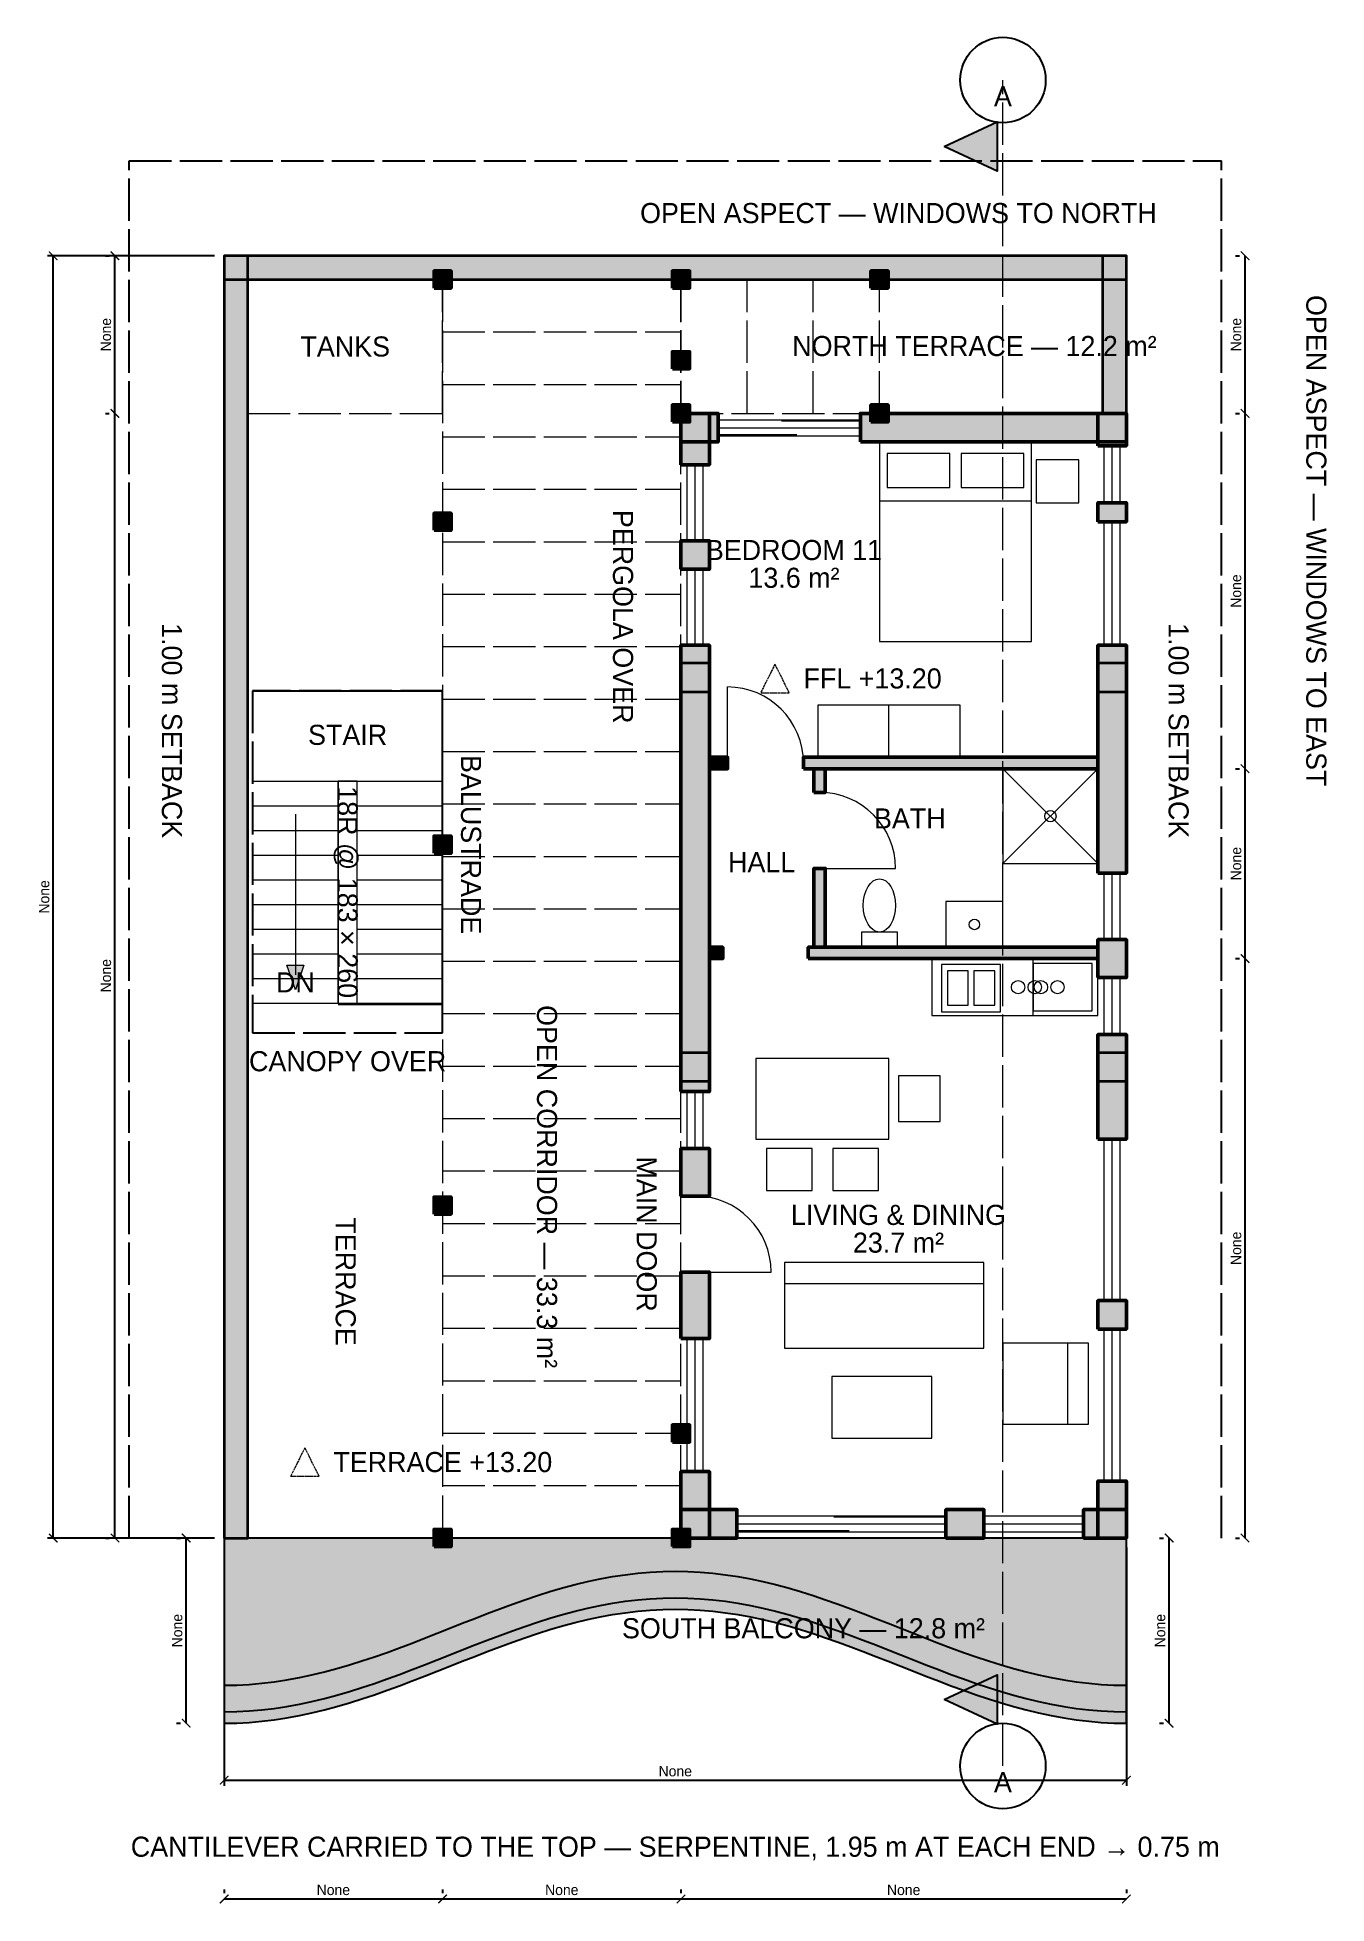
# Model space of a CAD drawing. Header units: millimetres. Extents: x 10533 to 24109, y -350 to 19300.
import ezdxf
from ezdxf.enums import TextEntityAlignment as Align

# ---------------------------------------------------------------- set-up
doc = ezdxf.new("R2010")
doc.units = ezdxf.units.MM
doc.header["$LTSCALE"] = 20
doc.linetypes.add('DASHDOT', pattern=[3.556, 2.54, -0.508, 0, -0.508])
doc.linetypes.add('DASHED', pattern=[1.524, 1.27, -0.254])
for name, color, linetype, lineweight in [('A-ANNO-DIMS', 5, 'CONTINUOUS', 13), ('A-ANNO-PATT', 8, 'CONTINUOUS', 9), ('A-ANNO-SYMB', 5, 'DASHED', 13), ('A-ANNO-TEXT', 7, 'CONTINUOUS', 13), ('A-DOOR', 3, 'CONTINUOUS', 18), ('A-EQPM', 6, 'CONTINUOUS', 13), ('A-FLOR', 7, 'CONTINUOUS', 25), ('A-FLOR-OVER', 7, 'CONTINUOUS', 25), ('A-FLOR-STRS', 2, 'CONTINUOUS', 18), ('A-FURN', 6, 'CONTINUOUS', 13), ('A-GLAZ', 4, 'CONTINUOUS', 18), ('A-WALL', 7, 'CONTINUOUS', 50), ('A-WALL-PATT', 7, 'CONTINUOUS', 9), ('A-WALL-PRHT', 9, 'CONTINUOUS', 35), ('G-ANNO-BNDY', 1, 'DASHDOT', 25), ('L-SITE', 3, 'CONTINUOUS', 18), ('S-COLS', 7, 'CONTINUOUS', 35)]:
    doc.layers.add(name, color=color, linetype=linetype, lineweight=lineweight)
doc.dimstyles.new('ARCH', dxfattribs={"dimtxt": 2.2, "dimasz": 1.8, "dimexe": 1.2, "dimexo": 2, "dimgap": 0.8, "dimtad": 1, "dimlfac": 0.001, "dimblk": 'ARCHTICK', "dimcen": 2.5, "dimazin": 3, "dimtfac": 1, "dimtmove": 0, "dimatfit": 3})

# ---------------------------------------------------------------- blocks, each defined once
blk = doc.blocks.new('_ARCHTICK')
at = {"color": 0, "linetype": 'BYBLOCK', "const_width": 0.15}
blk.add_lwpolyline([(-0.5, -0.5), (0.5, 0.5)], dxfattribs=at)

msp = doc.modelspace()

# ---------------------------------------------------------------- hatches: boundary and pattern name
at = {"layer": 'A-ANNO-PATT'}
for points in [[(20080, 18150), (20640, 18410), (20640, 17890)], [(13250, 9270), (13160, 9530), (13340, 9530)], [(12500, 3500), (12500, 1550), (12631.944, 1552.283), (12763.889, 1559.115), (12895.833, 1570.445), (13027.778, 1586.184), (13159.722, 1606.215), (13291.667, 1630.385), (13423.611, 1658.509), (13555.556, 1690.373), (13687.5, 1725.736), (13819.444, 1764.327), (13951.389, 1805.854), (14083.333, 1850), (14215.278, 1896.429), (14347.222, 1944.788), (14479.167, 1994.709), (14611.111, 2045.811), (14743.056, 2097.707), (14875, 2150), (15006.944, 2202.293), (15138.889, 2254.189), (15270.833, 2305.291), (15402.778, 2355.212), (15534.722, 2403.571), (15666.667, 2450), (15798.611, 2494.146), (15930.556, 2535.673), (16062.5, 2574.264), (16194.444, 2609.627), (16326.389, 2641.491), (16458.333, 2669.615), (16590.278, 2693.785), (16722.222, 2713.816), (16854.167, 2729.555), (16986.111, 2740.885), (17118.056, 2747.717), (17250, 2750), (17381.944, 2747.717), (17513.889, 2740.885), (17645.833, 2729.555), (17777.778, 2713.816), (17909.722, 2693.785), (18041.667, 2669.615), (18173.611, 2641.491), (18305.556, 2609.627), (18437.5, 2574.264), (18569.444, 2535.673), (18701.389, 2494.146), (18833.333, 2450), (18965.278, 2403.571), (19097.222, 2355.212), (19229.167, 2305.291), (19361.111, 2254.189), (19493.056, 2202.293), (19625, 2150), (19756.944, 2097.707), (19888.889, 2045.811), (20020.833, 1994.709), (20152.778, 1944.788), (20284.722, 1896.429), (20416.667, 1850), (20548.611, 1805.854), (20680.556, 1764.327), (20812.5, 1725.736), (20944.444, 1690.373), (21076.389, 1658.509), (21208.333, 1630.385), (21340.278, 1606.215), (21472.222, 1586.184), (21604.167, 1570.445), (21736.111, 1559.115), (21868.056, 1552.283), (22000, 1550), (22000, 3500)], [(20080, 1800), (20640, 2060), (20640, 1540)]]:
    msp.add_hatch(color=7, dxfattribs=at).paths.add_polyline_path(points)
at = {"layer": 'A-WALL-PATT'}
for points in [[(12500, 3500), (12750, 3500), (12750, 17000), (12500, 17000)], [(12500, 16750), (22000, 16750), (22000, 17000), (12500, 17000)], [(21750, 15340), (22000, 15340), (22000, 17000), (21750, 17000)], [(14710, 16660), (14890, 16660), (14890, 16840), (14710, 16840)], [(17220, 16660), (17400, 16660), (17400, 16840), (17220, 16840)], [(17220, 16660), (17400, 16660), (17400, 16840), (17220, 16840)], [(19310, 16660), (19490, 16660), (19490, 16840), (19310, 16840)], [(17220, 15810), (17400, 15810), (17400, 15990), (17220, 15990)], [(17220, 15250), (17400, 15250), (17400, 15430), (17220, 15430)], [(17310, 14800), (17610, 14800), (17610, 15340), (17310, 15340)], [(17310, 15040), (17700, 15040), (17700, 15340), (17310, 15340)], [(19200, 15040), (22000, 15040), (22000, 15340), (19200, 15340)], [(19310, 15250), (19490, 15250), (19490, 15430), (19310, 15430)], [(21700, 15000), (22000, 15000), (22000, 15340), (21700, 15340)], [(21700, 14200), (22000, 14200), (22000, 14400), (21700, 14400)], [(14710, 14110), (14890, 14110), (14890, 14290), (14710, 14290)], [(17310, 13700), (17610, 13700), (17610, 14000), (17310, 14000)], [(17310, 8200), (17610, 8200), (17610, 12900), (17310, 12900)], [(21700, 10500), (22000, 10500), (22000, 12900), (21700, 12900)], [(17610, 11600), (17800, 11600), (17800, 11720), (17610, 11720)], [(18600, 11600), (21700, 11600), (21700, 11720), (18600, 11720)], [(18710, 11350), (18830, 11350), (18830, 11600), (18710, 11600)], [(14710, 10710), (14890, 10710), (14890, 10890), (14710, 10890)], [(18710, 9720), (18830, 9720), (18830, 10550), (18710, 10550)], [(17610, 9600), (17750, 9600), (17750, 9720), (17610, 9720)], [(18650, 9600), (21700, 9600), (21700, 9720), (18650, 9720)], [(21700, 9400), (22000, 9400), (22000, 9800), (21700, 9800)], [(21700, 7700), (22000, 7700), (22000, 8800), (21700, 8800)], [(17310, 7100), (17610, 7100), (17610, 7600), (17310, 7600)], [(14710, 6910), (14890, 6910), (14890, 7090), (14710, 7090)], [(17310, 5600), (17610, 5600), (17610, 6300), (17310, 6300)], [(21700, 5700), (22000, 5700), (22000, 6000), (21700, 6000)], [(17220, 4510), (17400, 4510), (17400, 4690), (17220, 4690)], [(17310, 3500), (17610, 3500), (17610, 4200), (17310, 4200)], [(21700, 3500), (22000, 3500), (22000, 4100), (21700, 4100)], [(17310, 3500), (17900, 3500), (17900, 3800), (17310, 3800)], [(20100, 3500), (20500, 3500), (20500, 3800), (20100, 3800)], [(21550, 3500), (22000, 3500), (22000, 3800), (21550, 3800)], [(14710, 3410), (14890, 3410), (14890, 3590), (14710, 3590)], [(17220, 3410), (17400, 3410), (17400, 3590), (17220, 3590)]]:
    msp.add_hatch(color=7, dxfattribs=at).paths.add_polyline_path(points)

# ---------------------------------------------------------------- linework, layer by layer
at = {"layer": 'A-ANNO-SYMB', "linetype": 'DASHED', "ltscale": 17.5}
msp.add_line((20700, 1100), (20700, 18850), dxfattribs=at)
at = {"layer": 'A-ANNO-SYMB'}
for points in [[(18300, 12700), (18150, 12400), (18450, 12400)], [(13350, 4450), (13200, 4150), (13500, 4150)]]:
    msp.add_lwpolyline(points, close=True, dxfattribs=at)
at = {"layer": 'A-DOOR'}
for p, q in [((17800, 11660), (17800, 12460)), ((17800, 11600), (17800, 11720)), ((18600, 11600), (18600, 11720)), ((18710, 11350), (18830, 11350)), ((18710, 10550), (18830, 10550)), ((18770, 10550), (19570, 10550)), ((17750, 9600), (17750, 9720)), ((18650, 9600), (18650, 9720)), ((17310, 7100), (17610, 7100)), ((17310, 6300), (17610, 6300)), ((17460, 6300), (18260, 6300))]:
    msp.add_line(p, q, dxfattribs=at)
for centre in [(17800, 11660), (18770, 10550), (17460, 6300)]:
    msp.add_arc(centre, 800, 0, 90, dxfattribs=at)
at = {"layer": 'A-EQPM'}
for p, q in [((20700, 10600), (21700, 11600)), ((21700, 10600), (20700, 11600))]:
    msp.add_line(p, q, dxfattribs=at)
for points in [[(20700, 10600), (21700, 10600), (21700, 11600), (20700, 11600)], [(20100, 9720), (20700, 9720), (20700, 10200), (20100, 10200)], [(19210, 9720), (19590, 9720), (19590, 9880), (19210, 9880)], [(20055, 9040), (20675, 9040), (20675, 9540), (20055, 9540)], [(20115, 9110), (20335, 9110), (20335, 9470), (20115, 9470)], [(20395, 9110), (20615, 9110), (20615, 9470), (20395, 9470)]]:
    msp.add_lwpolyline(points, close=True, dxfattribs=at)
for centre, radius in [((21200, 11100), 60), ((20400, 9960), 55)]:
    msp.add_circle(centre, radius, dxfattribs=at)
msp.add_ellipse((19400, 10160), major_axis=(0, 280), ratio=0.607142857, dxfattribs=at)
at = {"layer": 'A-FLOR'}
for p, q in [((12800, 12420), (14800, 12420)), ((14800, 9120), (14800, 12420)), ((13700, 9120), (14800, 9120))]:
    msp.add_line(p, q, dxfattribs=at)
for points in [[(20080, 18150), (20640, 18410), (20640, 17890)], [(12500, 3500), (12500, 1550), (12631.944, 1552.283), (12763.889, 1559.115), (12895.833, 1570.445), (13027.778, 1586.184), (13159.722, 1606.215), (13291.667, 1630.385), (13423.611, 1658.509), (13555.556, 1690.373), (13687.5, 1725.736), (13819.444, 1764.327), (13951.389, 1805.854), (14083.333, 1850), (14215.278, 1896.429), (14347.222, 1944.788), (14479.167, 1994.709), (14611.111, 2045.811), (14743.056, 2097.707), (14875, 2150), (15006.944, 2202.293), (15138.889, 2254.189), (15270.833, 2305.291), (15402.778, 2355.212), (15534.722, 2403.571), (15666.667, 2450), (15798.611, 2494.146), (15930.556, 2535.673), (16062.5, 2574.264), (16194.444, 2609.627), (16326.389, 2641.491), (16458.333, 2669.615), (16590.278, 2693.785), (16722.222, 2713.816), (16854.167, 2729.555), (16986.111, 2740.885), (17118.056, 2747.717), (17250, 2750), (17381.944, 2747.717), (17513.889, 2740.885), (17645.833, 2729.555), (17777.778, 2713.816), (17909.722, 2693.785), (18041.667, 2669.615), (18173.611, 2641.491), (18305.556, 2609.627), (18437.5, 2574.264), (18569.444, 2535.673), (18701.389, 2494.146), (18833.333, 2450), (18965.278, 2403.571), (19097.222, 2355.212), (19229.167, 2305.291), (19361.111, 2254.189), (19493.056, 2202.293), (19625, 2150), (19756.944, 2097.707), (19888.889, 2045.811), (20020.833, 1994.709), (20152.778, 1944.788), (20284.722, 1896.429), (20416.667, 1850), (20548.611, 1805.854), (20680.556, 1764.327), (20812.5, 1725.736), (20944.444, 1690.373), (21076.389, 1658.509), (21208.333, 1630.385), (21340.278, 1606.215), (21472.222, 1586.184), (21604.167, 1570.445), (21736.111, 1559.115), (21868.056, 1552.283), (22000, 1550), (22000, 3500)], [(20080, 1800), (20640, 2060), (20640, 1540)]]:
    msp.add_lwpolyline(points, close=True, dxfattribs=at)
at = {"layer": 'A-FLOR', "linetype": 'DASHED', "ltscale": 17.5}
msp.add_lwpolyline([(12500, 1950), (12631.944, 1952.283), (12763.889, 1959.115), (12895.833, 1970.445), (13027.778, 1986.184), (13159.722, 2006.215), (13291.667, 2030.385), (13423.611, 2058.509), (13555.556, 2090.373), (13687.5, 2125.736), (13819.444, 2164.327), (13951.389, 2205.854), (14083.333, 2250), (14215.278, 2296.429), (14347.222, 2344.788), (14479.167, 2394.709), (14611.111, 2445.811), (14743.056, 2497.707), (14875, 2550), (15006.944, 2602.293), (15138.889, 2654.189), (15270.833, 2705.291), (15402.778, 2755.212), (15534.722, 2803.571), (15666.667, 2850), (15798.611, 2894.146), (15930.556, 2935.673), (16062.5, 2974.264), (16194.444, 3009.627), (16326.389, 3041.491), (16458.333, 3069.615), (16590.278, 3093.785), (16722.222, 3113.816), (16854.167, 3129.555), (16986.111, 3140.885), (17118.056, 3147.717), (17250, 3150), (17381.944, 3147.717), (17513.889, 3140.885), (17645.833, 3129.555), (17777.778, 3113.816), (17909.722, 3093.785), (18041.667, 3069.615), (18173.611, 3041.491), (18305.556, 3009.627), (18437.5, 2974.264), (18569.444, 2935.673), (18701.389, 2894.146), (18833.333, 2850), (18965.278, 2803.571), (19097.222, 2755.212), (19229.167, 2705.291), (19361.111, 2654.189), (19493.056, 2602.293), (19625, 2550), (19756.944, 2497.707), (19888.889, 2445.811), (20020.833, 2394.709), (20152.778, 2344.788), (20284.722, 2296.429), (20416.667, 2250), (20548.611, 2205.854), (20680.556, 2164.327), (20812.5, 2125.736), (20944.444, 2090.373), (21076.389, 2058.509), (21208.333, 2030.385), (21340.278, 2006.215), (21472.222, 1986.184), (21604.167, 1970.445), (21736.111, 1959.115), (21868.056, 1952.283), (22000, 1950)], dxfattribs=at)
at = {"layer": 'A-FLOR'}
for points in [[(12500, 1670), (12631.944, 1672.283), (12763.889, 1679.115), (12895.833, 1690.445), (13027.778, 1706.184), (13159.722, 1726.215), (13291.667, 1750.385), (13423.611, 1778.509), (13555.556, 1810.373), (13687.5, 1845.736), (13819.444, 1884.327), (13951.389, 1925.854), (14083.333, 1970), (14215.278, 2016.429), (14347.222, 2064.788), (14479.167, 2114.709), (14611.111, 2165.811), (14743.056, 2217.707), (14875, 2270), (15006.944, 2322.293), (15138.889, 2374.189), (15270.833, 2425.291), (15402.778, 2475.212), (15534.722, 2523.571), (15666.667, 2570), (15798.611, 2614.146), (15930.556, 2655.673), (16062.5, 2694.264), (16194.444, 2729.627), (16326.389, 2761.491), (16458.333, 2789.615), (16590.278, 2813.785), (16722.222, 2833.816), (16854.167, 2849.555), (16986.111, 2860.885), (17118.056, 2867.717), (17250, 2870), (17381.944, 2867.717), (17513.889, 2860.885), (17645.833, 2849.555), (17777.778, 2833.816), (17909.722, 2813.785), (18041.667, 2789.615), (18173.611, 2761.491), (18305.556, 2729.627), (18437.5, 2694.264), (18569.444, 2655.673), (18701.389, 2614.146), (18833.333, 2570), (18965.278, 2523.571), (19097.222, 2475.212), (19229.167, 2425.291), (19361.111, 2374.189), (19493.056, 2322.293), (19625, 2270), (19756.944, 2217.707), (19888.889, 2165.811), (20020.833, 2114.709), (20152.778, 2064.788), (20284.722, 2016.429), (20416.667, 1970), (20548.611, 1925.854), (20680.556, 1884.327), (20812.5, 1845.736), (20944.444, 1810.373), (21076.389, 1778.509), (21208.333, 1750.385), (21340.278, 1726.215), (21472.222, 1706.184), (21604.167, 1690.445), (21736.111, 1679.115), (21868.056, 1672.283), (22000, 1670)], [(12500, 1550), (12631.944, 1552.283), (12763.889, 1559.115), (12895.833, 1570.445), (13027.778, 1586.184), (13159.722, 1606.215), (13291.667, 1630.385), (13423.611, 1658.509), (13555.556, 1690.373), (13687.5, 1725.736), (13819.444, 1764.327), (13951.389, 1805.854), (14083.333, 1850), (14215.278, 1896.429), (14347.222, 1944.788), (14479.167, 1994.709), (14611.111, 2045.811), (14743.056, 2097.707), (14875, 2150), (15006.944, 2202.293), (15138.889, 2254.189), (15270.833, 2305.291), (15402.778, 2355.212), (15534.722, 2403.571), (15666.667, 2450), (15798.611, 2494.146), (15930.556, 2535.673), (16062.5, 2574.264), (16194.444, 2609.627), (16326.389, 2641.491), (16458.333, 2669.615), (16590.278, 2693.785), (16722.222, 2713.816), (16854.167, 2729.555), (16986.111, 2740.885), (17118.056, 2747.717), (17250, 2750), (17381.944, 2747.717), (17513.889, 2740.885), (17645.833, 2729.555), (17777.778, 2713.816), (17909.722, 2693.785), (18041.667, 2669.615), (18173.611, 2641.491), (18305.556, 2609.627), (18437.5, 2574.264), (18569.444, 2535.673), (18701.389, 2494.146), (18833.333, 2450), (18965.278, 2403.571), (19097.222, 2355.212), (19229.167, 2305.291), (19361.111, 2254.189), (19493.056, 2202.293), (19625, 2150), (19756.944, 2097.707), (19888.889, 2045.811), (20020.833, 1994.709), (20152.778, 1944.788), (20284.722, 1896.429), (20416.667, 1850), (20548.611, 1805.854), (20680.556, 1764.327), (20812.5, 1725.736), (20944.444, 1690.373), (21076.389, 1658.509), (21208.333, 1630.385), (21340.278, 1606.215), (21472.222, 1586.184), (21604.167, 1570.445), (21736.111, 1559.115), (21868.056, 1552.283), (22000, 1550)]]:
    msp.add_lwpolyline(points, dxfattribs=at)
for centre in [(20700, 18850), (20700, 1100)]:
    msp.add_circle(centre, 450, dxfattribs=at)
at = {"layer": 'A-FLOR-OVER', "linetype": 'DASHED', "ltscale": 17.5}
msp.add_lwpolyline([(12800, 8820), (14800, 8820), (14800, 12420), (12800, 12420)], close=True, dxfattribs=at)
at = {"layer": 'A-FLOR-STRS'}
for p, q in [((12800, 11470), (14800, 11470)), ((12800, 11470), (13700, 11470)), ((13700, 9130), (13700, 11470)), ((13900, 11470), (14800, 11470)), ((13900, 9130), (13900, 11470)), ((12800, 11210), (13700, 11210)), ((13900, 11210), (14800, 11210)), ((13250, 11120), (13250, 9430)), ((12800, 10950), (13700, 10950)), ((13900, 10950), (14800, 10950)), ((12800, 10690), (13700, 10690)), ((13900, 10690), (14800, 10690)), ((12800, 10430), (13700, 10430)), ((13900, 10430), (14800, 10430)), ((12800, 10170), (13700, 10170)), ((13900, 10170), (14800, 10170)), ((12800, 9910), (13700, 9910)), ((13900, 9910), (14800, 9910)), ((12800, 9650), (13700, 9650)), ((13900, 9650), (14800, 9650)), ((12800, 9390), (13700, 9390)), ((13900, 9390), (14800, 9390)), ((12800, 9130), (13700, 9130)), ((13900, 9130), (14800, 9130))]:
    msp.add_line(p, q, dxfattribs=at)
for points in [[(13700, 9130), (13900, 9130), (13900, 11470), (13700, 11470)], [(13250, 9270), (13160, 9530), (13340, 9530)]]:
    msp.add_lwpolyline(points, close=True, dxfattribs=at)
at = {"layer": 'A-FURN'}
for p, q in [((19400, 14420), (21000, 14420)), ((19500, 11720), (19500, 12270)), ((21020, 9000), (21020, 9600)), ((12500, 1550), (12500, 3500)), ((22000, 1550), (22000, 3500))]:
    msp.add_line(p, q, dxfattribs=at)
at = {"layer": 'A-FURN', "linetype": 'DASHED', "ltscale": 17.5}
msp.add_lwpolyline([(12750, 15340), (14800, 15340), (14800, 16750), (12750, 16750)], close=True, dxfattribs=at)
at = {"layer": 'A-FURN'}
for points in [[(19400, 12940), (21000, 12940), (21000, 15040), (19400, 15040)], [(19480, 14560), (20140, 14560), (20140, 14920), (19480, 14920)], [(20260, 14560), (20920, 14560), (20920, 14920), (20260, 14920)], [(21050, 14400), (21500, 14400), (21500, 14850), (21050, 14850)], [(18750, 11720), (20250, 11720), (20250, 12270), (18750, 12270)], [(19950, 9000), (21700, 9000), (21700, 9600), (19950, 9600)], [(21020, 9050), (21640, 9050), (21640, 9550), (21020, 9550)], [(18100, 7700), (19500, 7700), (19500, 8550), (18100, 8550)], [(19600, 7885), (20040, 7885), (20040, 8365), (19600, 8365)], [(18210, 7160), (18690, 7160), (18690, 7600), (18210, 7600)], [(18910, 7160), (19390, 7160), (19390, 7600), (18910, 7600)], [(18400, 5500), (20500, 5500), (20500, 6400), (18400, 6400)], [(18400, 6180), (20500, 6180), (20500, 6400), (18400, 6400)], [(20700, 4700), (21600, 4700), (21600, 5550), (20700, 5550)], [(21380, 4700), (21600, 4700), (21600, 5550), (21380, 5550)], [(18900, 4550), (19950, 4550), (19950, 5200), (18900, 5200)]]:
    msp.add_lwpolyline(points, close=True, dxfattribs=at)
for centre in [(20860, 9300), (21035, 9300), (21100, 9300), (21275, 9300)]:
    msp.add_circle(centre, 70, dxfattribs=at)
at = {"layer": 'A-GLAZ'}
for p, q in [((17700, 15040), (17700, 15340)), ((19200, 15040), (19200, 15340)), ((17700, 15274), (19200, 15274)), ((17700, 15190), (19200, 15190)), ((18370, 15262), (19200, 15262)), ((17700, 15118), (18530, 15118)), ((17700, 15106), (19200, 15106)), ((21700, 15000), (22000, 15000)), ((21766, 14400), (21766, 15000)), ((21850, 14400), (21850, 15000)), ((21934, 14400), (21934, 15000)), ((17310, 14800), (17610, 14800)), ((17376, 14000), (17376, 14800)), ((17460, 14000), (17460, 14800)), ((17544, 14000), (17544, 14800)), ((21700, 14400), (22000, 14400)), ((21700, 14200), (22000, 14200)), ((21766, 12900), (21766, 14200)), ((21850, 12900), (21850, 14200)), ((21934, 12900), (21934, 14200)), ((17310, 14000), (17610, 14000)), ((17310, 13700), (17610, 13700)), ((17376, 12900), (17376, 13700)), ((17460, 12900), (17460, 13700)), ((17544, 12900), (17544, 13700)), ((17310, 12900), (17610, 12900)), ((21700, 12900), (22000, 12900)), ((21700, 10500), (22000, 10500)), ((21766, 9800), (21766, 10500)), ((21850, 9800), (21850, 10500)), ((21934, 9800), (21934, 10500)), ((21700, 9800), (22000, 9800)), ((21700, 9400), (22000, 9400)), ((21766, 8800), (21766, 9400)), ((21850, 8800), (21850, 9400)), ((21934, 8800), (21934, 9400)), ((21700, 8800), (22000, 8800)), ((17310, 8200), (17610, 8200)), ((17376, 7600), (17376, 8200)), ((17460, 7600), (17460, 8200)), ((17544, 7600), (17544, 8200)), ((21700, 7700), (22000, 7700)), ((21766, 6000), (21766, 7700)), ((21850, 6000), (21850, 7700)), ((21934, 6000), (21934, 7700)), ((17310, 7600), (17610, 7600)), ((21700, 6000), (22000, 6000)), ((21700, 5700), (22000, 5700)), ((21766, 4100), (21766, 5700)), ((21850, 4100), (21850, 5700)), ((21934, 4100), (21934, 5700)), ((17310, 5600), (17610, 5600)), ((17376, 4200), (17376, 5600)), ((17460, 4200), (17460, 5600)), ((17544, 4200), (17544, 5600)), ((17310, 4200), (17610, 4200)), ((21700, 4100), (22000, 4100)), ((17900, 3500), (17900, 3800)), ((17900, 3734), (20100, 3734)), ((20100, 3500), (20100, 3800)), ((20500, 3500), (20500, 3800)), ((20500, 3734), (21550, 3734)), ((21550, 3500), (21550, 3800)), ((17900, 3650), (20100, 3650)), ((17900, 3578), (19080, 3578)), ((17900, 3566), (20100, 3566)), ((18920, 3722), (20100, 3722)), ((20500, 3650), (21550, 3650)), ((20500, 3566), (21550, 3566))]:
    msp.add_line(p, q, dxfattribs=at)
at = {"layer": 'A-WALL'}
for points in [[(14710, 16660), (14890, 16660), (14890, 16840), (14710, 16840)], [(17220, 16660), (17400, 16660), (17400, 16840), (17220, 16840)], [(17220, 16660), (17400, 16660), (17400, 16840), (17220, 16840)], [(19310, 16660), (19490, 16660), (19490, 16840), (19310, 16840)], [(17220, 15810), (17400, 15810), (17400, 15990), (17220, 15990)], [(17220, 15250), (17400, 15250), (17400, 15430), (17220, 15430)], [(17310, 14800), (17610, 14800), (17610, 15340), (17310, 15340)], [(17310, 15040), (17700, 15040), (17700, 15340), (17310, 15340)], [(19200, 15040), (22000, 15040), (22000, 15340), (19200, 15340)], [(19310, 15250), (19490, 15250), (19490, 15430), (19310, 15430)], [(21700, 15000), (22000, 15000), (22000, 15340), (21700, 15340)], [(21700, 14200), (22000, 14200), (22000, 14400), (21700, 14400)], [(14710, 14110), (14890, 14110), (14890, 14290), (14710, 14290)], [(17310, 13700), (17610, 13700), (17610, 14000), (17310, 14000)], [(17310, 8200), (17610, 8200), (17610, 12900), (17310, 12900)], [(21700, 10500), (22000, 10500), (22000, 12900), (21700, 12900)], [(17610, 11600), (17800, 11600), (17800, 11720), (17610, 11720)], [(18600, 11600), (21700, 11600), (21700, 11720), (18600, 11720)], [(18710, 11350), (18830, 11350), (18830, 11600), (18710, 11600)], [(14710, 10710), (14890, 10710), (14890, 10890), (14710, 10890)], [(18710, 9720), (18830, 9720), (18830, 10550), (18710, 10550)], [(17610, 9600), (17750, 9600), (17750, 9720), (17610, 9720)], [(18650, 9600), (21700, 9600), (21700, 9720), (18650, 9720)], [(21700, 9400), (22000, 9400), (22000, 9800), (21700, 9800)], [(21700, 7700), (22000, 7700), (22000, 8800), (21700, 8800)], [(17310, 7100), (17610, 7100), (17610, 7600), (17310, 7600)], [(14710, 6910), (14890, 6910), (14890, 7090), (14710, 7090)], [(17310, 5600), (17610, 5600), (17610, 6300), (17310, 6300)], [(21700, 5700), (22000, 5700), (22000, 6000), (21700, 6000)], [(17220, 4510), (17400, 4510), (17400, 4690), (17220, 4690)], [(17310, 3500), (17610, 3500), (17610, 4200), (17310, 4200)], [(21700, 3500), (22000, 3500), (22000, 4100), (21700, 4100)], [(17310, 3500), (17900, 3500), (17900, 3800), (17310, 3800)], [(20100, 3500), (20500, 3500), (20500, 3800), (20100, 3800)], [(21550, 3500), (22000, 3500), (22000, 3800), (21550, 3800)], [(14710, 3410), (14890, 3410), (14890, 3590), (14710, 3590)], [(17220, 3410), (17400, 3410), (17400, 3590), (17220, 3590)]]:
    msp.add_lwpolyline(points, close=True, dxfattribs=at)
at = {"layer": 'A-WALL-PRHT'}
for points in [[(12500, 3500), (12750, 3500), (12750, 17000), (12500, 17000)], [(12500, 16750), (22000, 16750), (22000, 17000), (12500, 17000)], [(21750, 15340), (22000, 15340), (22000, 17000), (21750, 17000)]]:
    msp.add_lwpolyline(points, close=True, dxfattribs=at)
at = {"layer": 'G-ANNO-BNDY', "linetype": 'DASHED', "ltscale": 17.5}
for p, q in [((11500, 3500), (11500, 18000)), ((11500, 18000), (23000, 18000)), ((23000, 3500), (23000, 18000))]:
    msp.add_line(p, q, dxfattribs=at)
at = {"layer": 'L-SITE', "linetype": 'DASHED', "ltscale": 17.5}
for p, q in [((18006.667, 15340), (18006.667, 16750)), ((18703.333, 15340), (18703.333, 16750)), ((14800, 16197.917), (17310, 16197.917)), ((14800, 15645.833), (17310, 15645.833)), ((14800, 15093.75), (17310, 15093.75)), ((14800, 14541.667), (17310, 14541.667)), ((14800, 13989.583), (17310, 13989.583)), ((14800, 13437.5), (17310, 13437.5)), ((14800, 12885.417), (17310, 12885.417)), ((14800, 12333.333), (17310, 12333.333)), ((14800, 11781.25), (17310, 11781.25)), ((14800, 11229.167), (17310, 11229.167)), ((14800, 10677.083), (17310, 10677.083)), ((14800, 10125), (17310, 10125)), ((14800, 9572.917), (17310, 9572.917)), ((14800, 9020.833), (17310, 9020.833)), ((14800, 8468.75), (17310, 8468.75)), ((14800, 7916.667), (17310, 7916.667)), ((14800, 7364.583), (17310, 7364.583)), ((14800, 6812.5), (17310, 6812.5)), ((14800, 6260.417), (17310, 6260.417)), ((14800, 5708.333), (17310, 5708.333)), ((14800, 5156.25), (17310, 5156.25)), ((14800, 4604.167), (17310, 4604.167)), ((14800, 4052.083), (17310, 4052.083))]:
    msp.add_line(p, q, dxfattribs=at)
for points in [[(14800, 3500), (17310, 3500), (17310, 16750), (14800, 16750)], [(17310, 15340), (19400, 15340), (19400, 16750), (17310, 16750)]]:
    msp.add_lwpolyline(points, close=True, dxfattribs=at)
at = {"layer": 'S-COLS'}
for points in [[(17310, 12410), (17610, 12410), (17610, 12710), (17310, 12710)], [(21700, 12410), (22000, 12410), (22000, 12710), (21700, 12710)], [(17310, 8310), (17610, 8310), (17610, 8610), (17310, 8610)], [(21700, 8310), (22000, 8310), (22000, 8610), (21700, 8610)]]:
    msp.add_lwpolyline(points, close=True, dxfattribs=at)

# ---------------------------------------------------------------- texts
at = {"layer": 'A-ANNO-TEXT'}
for s, height, p in [('A', 211.667, (20700, 18680)), ('OPEN ASPECT — WINDOWS TO NORTH', 211.66667, (19600, 17450)), ('TANKS', 211.6667, (13775, 16045)), ('NORTH TERRACE — 12.2 m²', 211.66667, (20400, 16050)), ('BEDROOM 11', 211.6667, (18500, 13902.235)), ('13.6 m²', 211.6667, (18500, 13610.135)), ('STAIR', 211.6667, (13800, 11956.185)), ('BATH', 211.6667, (19720, 11076.185)), ('HALL', 211.6667, (18160, 10616.185)), ('CANOPY OVER', 211.66667, (13800, 8520)), ('LIVING & DINING', 211.66667, (19600, 6902.235)), ('23.7 m²', 211.6667, (19600, 6610.135)), ('SOUTH BALCONY — 12.8 m²', 211.66667, (18600, 2550)), ('A', 211.667, (20700, 930)), ('CANTILEVER CARRIED TO THE TOP — SERPENTINE, 1.95 m AT EACH END → 0.75 m', 211.66667, (17250, 250))]:
    msp.add_text(s, height=height, dxfattribs=at).set_placement(p, align=Align.MIDDLE_CENTER)
for s, height, p in [('OPEN ASPECT — WINDOWS TO EAST', 211.66667, (24000, 14000)), ('PERGOLA OVER', 211.66667, (16700, 13200)), ('1.00 m SETBACK', 211.66667, (11950, 12000)), ('1.00 m SETBACK', 211.66667, (22550, 12000)), ('BALUSTRADE', 211.6667, (15100, 10800)), ('OPEN CORRIDOR — 33.3 m²', 211.66667, (15900, 7200)), ('MAIN DOOR', 211.6667, (16950, 6700)), ('TERRACE', 211.6667, (13780, 6200))]:
    msp.add_text(s, height=height, rotation=-90, dxfattribs=at).set_placement(p, align=Align.MIDDLE_CENTER)
for s, height, p in [('FFL +13.20', 211.6667, (18600, 12550)), ('TERRACE +13.20', 211.66667, (13650, 4300))]:
    msp.add_text(s, height=height, dxfattribs=at).set_placement(p, align=Align.MIDDLE_LEFT)
at = {"layer": 'A-FLOR-STRS'}
msp.add_text('18R @ 183 × 260', height=211.66667, rotation=-90, dxfattribs=at).set_placement((13800, 10300), align=Align.MIDDLE_CENTER)
msp.add_text('DN', height=211.6667, dxfattribs=at).set_placement((13250, 9350), align=Align.MIDDLE_CENTER)

# ---------------------------------------------------------------- dimensions: what is measured, and where the dimension line sits
at = {"layer": 'A-ANNO-DIMS'}
for base, p1, p2 in [((10700, 3500), (12500, 3500), (12500, 17000)), ((11350, 15340), (11350, 15340), (11350, 17000)), ((23250, 15340), (23250, 15340), (23250, 17000)), ((11350, 3500), (11350, 3500), (11350, 15340)), ((23250, 11600), (23250, 11600), (23250, 15340)), ((23250, 9600), (23250, 9600), (23250, 11600)), ((23250, 3500), (23250, 3500), (23250, 9600)), ((12100, 1550), (12100, 1550), (12100, 3500)), ((22450, 1550), (22450, 1550), (22450, 3500))]:
    msp.add_linear_dim(base=base, p1=p1, p2=p2, angle=90, text='None', dimstyle='ARCH', override={"dimscale": 50}, dxfattribs=at).render()
for base, p1, p2 in [((12500, 950), (12500, 3500), (22000, 3500)), ((12500, -300), (12500, -300), (14800, -300)), ((14800, -300), (14800, -300), (17310, -300)), ((17310, -300), (17310, -300), (22000, -300))]:
    msp.add_linear_dim(base=base, p1=p1, p2=p2, text='None', dimstyle='ARCH', override={"dimscale": 50}, dxfattribs=at).render()

doc.saveas('drawing.dxf')
